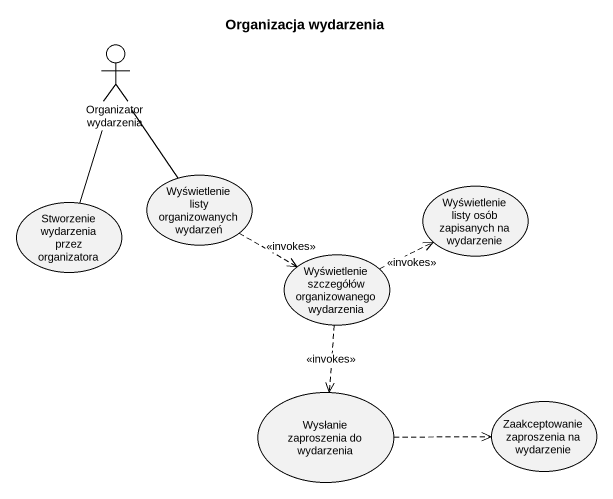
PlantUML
@startuml
title Organizacja wydarzenia
actor "Organizator wydarzenia" as Organizator_wydarzenia
usecase "Stworzenie wydarzenia przez organizatora" as Stworzenie_wydarzenia_przez
usecase "Wyświetlenie listy organizowanych wydarzeń" as Wyświetlenie_listy
usecase "Wyświetlenie listy osób zapisanych na wydarzenie" as Wyświetlenie_listy_osób
usecase "Wyświetlenie szczegółów organizowanego wydarzenia" as Wyświetlenie_szczegółów
usecase "Wysłanie zaproszenia do wydarzenia" as Wysłanie_zaproszenia_do
usecase "Zaakceptowanie zaproszenia na wydarzenie" as Zaakceptowanie_zaproszenia
Organizator_wydarzenia -- Wyświetlenie_listy
Stworzenie_wydarzenia_przez -up- Organizator_wydarzenia
Wyświetlenie_listy .right.> Wyświetlenie_szczegółów : <<invokes>>
Wyświetlenie_szczegółów .right.> Wyświetlenie_listy_osób : <<invokes>>
Wyświetlenie_szczegółów ..> Wysłanie_zaproszenia_do : <<invokes>>
Wysłanie_zaproszenia_do .right.> Zaakceptowanie_zaproszenia
@enduml
